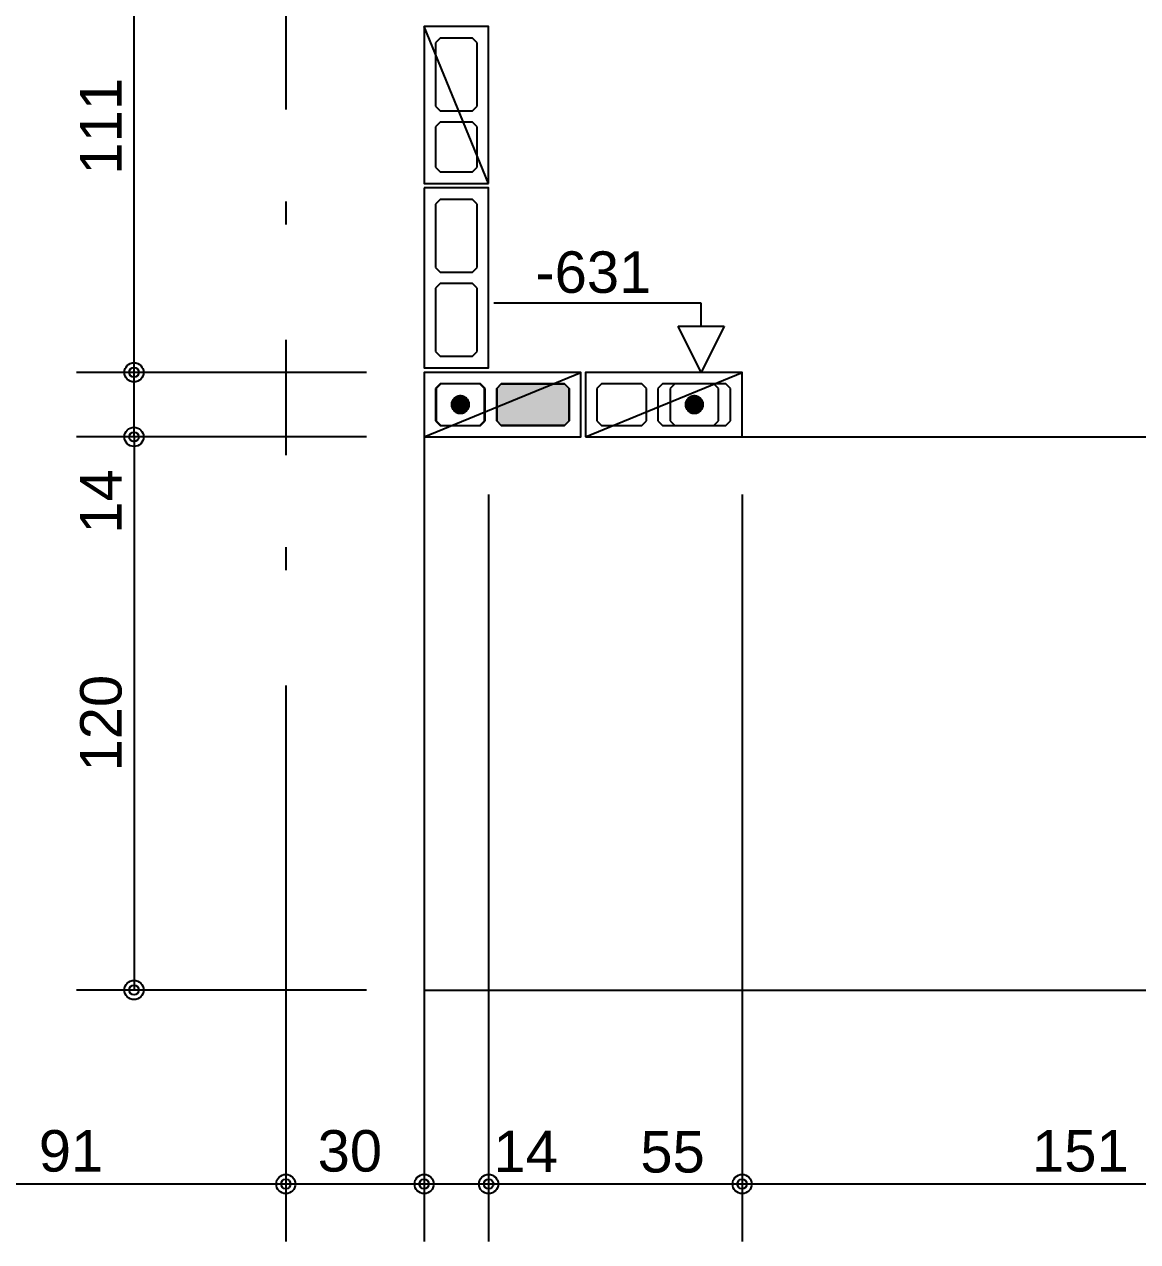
# Model space of a CAD drawing. Extents: x 0 to 119, y 0 to 84.
# Drawn here: x 22.5 to 27.33, y 37.03 to 42.31 of the extents above; entities that cross this region are included whole.
import ezdxf

# ---------------------------------------------------------------- set-up
doc = ezdxf.new("R2010")
doc.units = 0
doc.header["$MEASUREMENT"] = 0
doc.linetypes.add('ESTILO_TQS_0003', pattern=[1.5, 0.5, -0.4, 0.1, -0.5])
doc.linetypes.add('ESTILO_TQS_0005', pattern=[0.4, 0.3, -0.1])
for name, color, linetype in [('17', 90, 'CONTINUOUS'), ('18', 6, 'CONTINUOUS'), ('20', 1, 'CONTINUOUS'), ('27', 250, 'CONTINUOUS'), ('3', 7, 'CONTINUOUS'), ('35', 255, 'CONTINUOUS'), ('9', 8, 'CONTINUOUS')]:
    doc.layers.add(name, color=color, linetype=linetype)
doc.styles.add('TQS_ARIAL', font='arial.ttf')

msp = doc.modelspace()

# ---------------------------------------------------------------- linework, layer by layer
at = {"layer": '17', "color": 90, "linetype": 'Continuous'}
for p, q in [((24.30275, 40.75055), (24.28275, 40.73055)), ((24.28275, 40.73055), (24.28275, 40.59055)), ((24.47275, 40.75055), (24.30275, 40.75055)), ((24.49275, 40.73055), (24.47275, 40.75055)), ((24.49275, 40.59055), (24.49275, 40.73055)), ((25.31775, 40.75055), (25.29775, 40.73055)), ((25.29775, 40.73055), (25.29775, 40.59055)), ((25.48775, 40.75055), (25.31775, 40.75055)), ((25.50775, 40.73055), (25.48775, 40.75055)), ((25.50775, 40.59055), (25.50775, 40.73055)), ((24.28275, 40.59055), (24.30275, 40.57055)), ((24.30275, 40.57055), (24.47275, 40.57055)), ((24.47275, 40.57055), (24.49275, 40.59055)), ((25.29775, 40.59055), (25.31775, 40.57055)), ((25.31775, 40.57055), (25.48775, 40.57055)), ((25.48775, 40.57055), (25.50775, 40.59055))]:
    msp.add_line(p, q, dxfattribs=at)
for points in [[(24.38835, 40.66055), (24.388347, 40.660489), (24.388338, 40.660429), (24.388322, 40.66037), (24.388301, 40.660313), (24.388275, 40.660259), (24.388242, 40.660207), (24.388205, 40.660159), (24.388163, 40.660115), (24.388117, 40.660076), (24.388067, 40.660041), (24.388014, 40.660011), (24.387958, 40.659987), (24.3879, 40.659969), (24.387841, 40.659957), (24.38778, 40.659951), (24.38772, 40.659951), (24.387659, 40.659957), (24.3876, 40.659969), (24.387542, 40.659987), (24.387486, 40.660011), (24.387433, 40.660041), (24.387383, 40.660076), (24.387337, 40.660115), (24.387295, 40.660159), (24.387258, 40.660207), (24.387225, 40.660259), (24.387199, 40.660313), (24.387178, 40.66037), (24.387162, 40.660429), (24.387153, 40.660489), (24.38715, 40.66055), (24.42555, 40.66055), (24.425356, 40.664374), (24.424776, 40.668159), (24.423816, 40.671866), (24.422487, 40.675457), (24.4208, 40.678894), (24.418775, 40.682144), (24.416431, 40.685172), (24.413793, 40.687947), (24.410888, 40.690441), (24.407745, 40.692629), (24.404397, 40.694487), (24.400878, 40.695997), (24.397225, 40.697143), (24.393474, 40.697914), (24.389665, 40.698301), (24.385835, 40.698301), (24.382026, 40.697914), (24.378275, 40.697143), (24.374622, 40.695997), (24.371103, 40.694487), (24.367755, 40.692629), (24.364612, 40.690441), (24.361707, 40.687947), (24.359069, 40.685172), (24.356725, 40.682144), (24.3547, 40.678894), (24.353013, 40.675457), (24.351684, 40.671866), (24.350724, 40.668159), (24.350144, 40.664374), (24.34995, 40.66055), (24.38835, 40.66055)], [(25.40335, 40.66055), (25.403347, 40.660489), (25.403338, 40.660429), (25.403322, 40.66037), (25.403301, 40.660313), (25.403275, 40.660259), (25.403242, 40.660207), (25.403205, 40.660159), (25.403163, 40.660115), (25.403117, 40.660076), (25.403067, 40.660041), (25.403014, 40.660011), (25.402958, 40.659987), (25.4029, 40.659969), (25.402841, 40.659957), (25.40278, 40.659951), (25.40272, 40.659951), (25.402659, 40.659957), (25.4026, 40.659969), (25.402542, 40.659987), (25.402486, 40.660011), (25.402433, 40.660041), (25.402383, 40.660076), (25.402337, 40.660115), (25.402295, 40.660159), (25.402258, 40.660207), (25.402225, 40.660259), (25.402199, 40.660313), (25.402178, 40.66037), (25.402162, 40.660429), (25.402153, 40.660489), (25.40215, 40.66055), (25.44055, 40.66055), (25.440356, 40.664374), (25.439776, 40.668159), (25.438816, 40.671866), (25.437487, 40.675457), (25.4358, 40.678894), (25.433775, 40.682144), (25.431431, 40.685172), (25.428793, 40.687947), (25.425888, 40.690441), (25.422745, 40.692629), (25.419397, 40.694487), (25.415878, 40.695997), (25.412225, 40.697143), (25.408474, 40.697914), (25.404665, 40.698301), (25.400835, 40.698301), (25.397026, 40.697914), (25.393275, 40.697143), (25.389622, 40.695997), (25.386103, 40.694487), (25.382755, 40.692629), (25.379612, 40.690441), (25.376707, 40.687947), (25.374069, 40.685172), (25.371725, 40.682144), (25.3697, 40.678894), (25.368013, 40.675457), (25.366684, 40.671866), (25.365724, 40.668159), (25.365144, 40.664374), (25.36495, 40.66055), (25.40335, 40.66055)], [(24.38715, 40.66055), (24.387153, 40.660611), (24.387162, 40.660671), (24.387178, 40.66073), (24.387199, 40.660787), (24.387225, 40.660841), (24.387258, 40.660893), (24.387295, 40.660941), (24.387337, 40.660985), (24.387383, 40.661024), (24.387433, 40.661059), (24.387486, 40.661089), (24.387542, 40.661113), (24.3876, 40.661131), (24.387659, 40.661143), (24.38772, 40.661149), (24.38778, 40.661149), (24.387841, 40.661143), (24.3879, 40.661131), (24.387958, 40.661113), (24.388014, 40.661089), (24.388067, 40.661059), (24.388117, 40.661024), (24.388163, 40.660985), (24.388205, 40.660941), (24.388242, 40.660893), (24.388275, 40.660841), (24.388301, 40.660787), (24.388322, 40.66073), (24.388338, 40.660671), (24.388347, 40.660611), (24.38835, 40.66055), (24.34995, 40.66055), (24.350144, 40.656726), (24.350724, 40.652941), (24.351684, 40.649234), (24.353013, 40.645643), (24.3547, 40.642206), (24.356725, 40.638956), (24.359069, 40.635928), (24.361707, 40.633153), (24.364612, 40.630659), (24.367755, 40.628471), (24.371103, 40.626613), (24.374622, 40.625103), (24.378275, 40.623957), (24.382026, 40.623186), (24.385835, 40.622799), (24.389665, 40.622799), (24.393474, 40.623186), (24.397225, 40.623957), (24.400878, 40.625103), (24.404397, 40.626613), (24.407745, 40.628471), (24.410888, 40.630659), (24.413793, 40.633153), (24.416431, 40.635928), (24.418775, 40.638956), (24.4208, 40.642206), (24.422487, 40.645643), (24.423816, 40.649234), (24.424776, 40.652941), (24.425356, 40.656726), (24.42555, 40.66055), (24.38715, 40.66055)], [(25.40215, 40.66055), (25.402153, 40.660611), (25.402162, 40.660671), (25.402178, 40.66073), (25.402199, 40.660787), (25.402225, 40.660841), (25.402258, 40.660893), (25.402295, 40.660941), (25.402337, 40.660985), (25.402383, 40.661024), (25.402433, 40.661059), (25.402486, 40.661089), (25.402542, 40.661113), (25.4026, 40.661131), (25.402659, 40.661143), (25.40272, 40.661149), (25.40278, 40.661149), (25.402841, 40.661143), (25.4029, 40.661131), (25.402958, 40.661113), (25.403014, 40.661089), (25.403067, 40.661059), (25.403117, 40.661024), (25.403163, 40.660985), (25.403205, 40.660941), (25.403242, 40.660893), (25.403275, 40.660841), (25.403301, 40.660787), (25.403322, 40.66073), (25.403338, 40.660671), (25.403347, 40.660611), (25.40335, 40.66055), (25.36495, 40.66055), (25.365144, 40.656726), (25.365724, 40.652941), (25.366684, 40.649234), (25.368013, 40.645643), (25.3697, 40.642206), (25.371725, 40.638956), (25.374069, 40.635928), (25.376707, 40.633153), (25.379612, 40.630659), (25.382755, 40.628471), (25.386103, 40.626613), (25.389622, 40.625103), (25.393275, 40.623957), (25.397026, 40.623186), (25.400835, 40.622799), (25.404665, 40.622799), (25.408474, 40.623186), (25.412225, 40.623957), (25.415878, 40.625103), (25.419397, 40.626613), (25.422745, 40.628471), (25.425888, 40.630659), (25.428793, 40.633153), (25.431431, 40.635928), (25.433775, 40.638956), (25.4358, 40.642206), (25.437487, 40.645643), (25.438816, 40.649234), (25.439776, 40.652941), (25.440356, 40.656726), (25.44055, 40.66055), (25.40215, 40.66055)]]:
    msp.add_lwpolyline(points, dxfattribs=at)
for centre in [(24.38775, 40.66055), (25.40275, 40.66055)]:
    msp.add_circle(centre, 0.0372, dxfattribs=at)
for points in [[(24.38835, 40.66055), (24.351684, 40.671866), (24.350724, 40.668159)], [(24.38835, 40.66055), (24.353013, 40.675457), (24.351684, 40.671866)], [(24.38835, 40.66055), (24.3547, 40.678894), (24.353013, 40.675457)], [(24.38835, 40.66055), (24.356725, 40.682144), (24.3547, 40.678894)], [(24.38835, 40.66055), (24.359069, 40.685172), (24.356725, 40.682144)], [(24.38835, 40.66055), (24.361707, 40.687947), (24.359069, 40.685172)], [(24.38835, 40.66055), (24.364612, 40.690441), (24.361707, 40.687947)], [(24.38835, 40.66055), (24.367755, 40.692629), (24.364612, 40.690441)], [(24.38835, 40.66055), (24.371103, 40.694487), (24.367755, 40.692629)], [(24.38835, 40.66055), (24.374622, 40.695997), (24.371103, 40.694487)], [(24.38835, 40.66055), (24.378275, 40.697143), (24.374622, 40.695997)], [(24.38835, 40.66055), (24.382026, 40.697914), (24.378275, 40.697143)], [(24.38835, 40.66055), (24.385835, 40.698301), (24.382026, 40.697914)], [(24.38835, 40.66055), (24.389665, 40.698301), (24.385835, 40.698301)], [(24.42555, 40.66055), (24.389665, 40.698301), (24.38835, 40.66055)], [(24.42555, 40.66055), (24.393474, 40.697914), (24.389665, 40.698301)], [(24.42555, 40.66055), (24.397225, 40.697143), (24.393474, 40.697914)], [(24.42555, 40.66055), (24.400878, 40.695997), (24.397225, 40.697143)], [(24.42555, 40.66055), (24.404397, 40.694487), (24.400878, 40.695997)], [(24.42555, 40.66055), (24.407745, 40.692629), (24.404397, 40.694487)], [(24.42555, 40.66055), (24.410888, 40.690441), (24.407745, 40.692629)], [(24.42555, 40.66055), (24.413793, 40.687947), (24.410888, 40.690441)], [(24.42555, 40.66055), (24.416431, 40.685172), (24.413793, 40.687947)], [(24.42555, 40.66055), (24.418775, 40.682144), (24.416431, 40.685172)], [(24.42555, 40.66055), (24.4208, 40.678894), (24.418775, 40.682144)], [(24.42555, 40.66055), (24.422487, 40.675457), (24.4208, 40.678894)], [(24.42555, 40.66055), (24.423816, 40.671866), (24.422487, 40.675457)], [(24.42555, 40.66055), (24.424776, 40.668159), (24.423816, 40.671866)], [(25.40335, 40.66055), (25.366684, 40.671866), (25.365724, 40.668159)], [(25.40335, 40.66055), (25.368013, 40.675457), (25.366684, 40.671866)], [(25.40335, 40.66055), (25.3697, 40.678894), (25.368013, 40.675457)], [(25.40335, 40.66055), (25.371725, 40.682144), (25.3697, 40.678894)], [(25.40335, 40.66055), (25.374069, 40.685172), (25.371725, 40.682144)], [(25.40335, 40.66055), (25.376707, 40.687947), (25.374069, 40.685172)], [(25.40335, 40.66055), (25.379612, 40.690441), (25.376707, 40.687947)], [(25.40335, 40.66055), (25.382755, 40.692629), (25.379612, 40.690441)], [(25.40335, 40.66055), (25.386103, 40.694487), (25.382755, 40.692629)], [(25.40335, 40.66055), (25.389622, 40.695997), (25.386103, 40.694487)], [(25.40335, 40.66055), (25.393275, 40.697143), (25.389622, 40.695997)], [(25.40335, 40.66055), (25.397026, 40.697914), (25.393275, 40.697143)], [(25.40335, 40.66055), (25.400835, 40.698301), (25.397026, 40.697914)], [(25.40335, 40.66055), (25.404665, 40.698301), (25.400835, 40.698301)], [(25.44055, 40.66055), (25.404665, 40.698301), (25.40335, 40.66055)], [(25.44055, 40.66055), (25.408474, 40.697914), (25.404665, 40.698301)], [(25.44055, 40.66055), (25.412225, 40.697143), (25.408474, 40.697914)], [(25.44055, 40.66055), (25.415878, 40.695997), (25.412225, 40.697143)], [(25.44055, 40.66055), (25.419397, 40.694487), (25.415878, 40.695997)], [(25.44055, 40.66055), (25.422745, 40.692629), (25.419397, 40.694487)], [(25.44055, 40.66055), (25.425888, 40.690441), (25.422745, 40.692629)], [(25.44055, 40.66055), (25.428793, 40.687947), (25.425888, 40.690441)], [(25.44055, 40.66055), (25.431431, 40.685172), (25.428793, 40.687947)], [(25.44055, 40.66055), (25.433775, 40.682144), (25.431431, 40.685172)], [(25.44055, 40.66055), (25.4358, 40.678894), (25.433775, 40.682144)], [(25.44055, 40.66055), (25.437487, 40.675457), (25.4358, 40.678894)], [(25.44055, 40.66055), (25.438816, 40.671866), (25.437487, 40.675457)], [(25.44055, 40.66055), (25.439776, 40.668159), (25.438816, 40.671866)], [(24.38835, 40.66055), (24.350144, 40.664374), (24.34995, 40.66055)], [(24.38715, 40.66055), (24.34995, 40.66055), (24.350144, 40.656726)], [(24.38835, 40.66055), (24.350724, 40.668159), (24.350144, 40.664374)], [(24.38715, 40.66055), (24.350144, 40.656726), (24.350724, 40.652941)], [(24.38715, 40.66055), (24.350724, 40.652941), (24.351684, 40.649234)], [(24.38715, 40.66055), (24.351684, 40.649234), (24.353013, 40.645643)], [(24.38715, 40.66055), (24.353013, 40.645643), (24.3547, 40.642206)], [(24.38715, 40.66055), (24.3547, 40.642206), (24.356725, 40.638956)], [(24.38715, 40.66055), (24.356725, 40.638956), (24.359069, 40.635928)], [(24.38715, 40.66055), (24.359069, 40.635928), (24.361707, 40.633153)], [(24.38715, 40.66055), (24.361707, 40.633153), (24.364612, 40.630659)], [(24.38715, 40.66055), (24.364612, 40.630659), (24.367755, 40.628471)], [(24.38715, 40.66055), (24.367755, 40.628471), (24.371103, 40.626613)], [(24.38715, 40.66055), (24.371103, 40.626613), (24.374622, 40.625103)], [(24.38715, 40.66055), (24.374622, 40.625103), (24.378275, 40.623957)], [(24.38715, 40.66055), (24.378275, 40.623957), (24.382026, 40.623186)], [(24.38715, 40.66055), (24.382026, 40.623186), (24.385835, 40.622799)], [(24.38715, 40.66055), (24.385835, 40.622799), (24.389665, 40.622799)], [(24.387383, 40.661024), (24.387178, 40.66073), (24.38715, 40.66055)], [(24.387383, 40.661024), (24.38715, 40.66055), (24.38715, 40.66055)], [(24.387383, 40.661024), (24.38715, 40.66055), (24.38715, 40.66055)], [(24.387383, 40.661024), (24.38715, 40.66055), (24.38715, 40.66055)], [(24.387383, 40.661024), (24.38715, 40.66055), (24.38715, 40.66055)], [(24.387383, 40.661024), (24.38715, 40.66055), (24.38715, 40.66055)], [(24.387383, 40.661024), (24.38715, 40.66055), (24.38715, 40.66055)], [(24.387383, 40.661024), (24.38715, 40.66055), (24.38715, 40.66055)], [(24.387383, 40.661024), (24.38715, 40.66055), (24.38715, 40.66055)], [(24.387383, 40.661024), (24.38715, 40.66055), (24.38715, 40.66055)], [(24.387383, 40.661024), (24.38715, 40.66055), (24.38715, 40.66055)], [(24.387383, 40.661024), (24.38715, 40.66055), (24.38715, 40.66055)], [(24.387383, 40.661024), (24.38715, 40.66055), (24.38715, 40.66055)], [(24.387383, 40.661024), (24.38715, 40.66055), (24.38715, 40.66055)], [(24.387383, 40.661024), (24.38715, 40.66055), (24.38715, 40.66055)], [(24.387383, 40.661024), (24.38715, 40.66055), (24.38715, 40.66055)], [(24.387383, 40.661024), (24.38715, 40.66055), (24.38715, 40.66055)], [(24.387383, 40.661024), (24.38715, 40.66055), (24.38715, 40.66055)], [(24.387383, 40.661024), (24.38715, 40.66055), (24.38715, 40.66055)], [(24.387383, 40.661024), (24.38715, 40.66055), (24.38715, 40.66055)], [(24.387383, 40.661024), (24.38715, 40.66055), (24.38715, 40.66055)], [(24.387383, 40.661024), (24.38715, 40.66055), (24.38715, 40.66055)], [(24.387383, 40.661024), (24.38715, 40.66055), (24.38715, 40.66055)], [(24.38715, 40.66055), (24.389665, 40.622799), (24.42555, 40.66055)], [(24.387383, 40.661024), (24.387225, 40.660841), (24.387178, 40.66073)], [(24.387383, 40.661024), (24.387258, 40.660893), (24.387225, 40.660841)], [(24.387383, 40.661024), (24.387295, 40.660941), (24.387258, 40.660893)], [(24.387383, 40.661024), (24.387337, 40.660985), (24.387295, 40.660941)], [(24.387383, 40.661024), (24.387383, 40.661024), (24.387337, 40.660985)], [(24.387383, 40.661024), (24.387337, 40.660985), (24.387337, 40.660985)], [(24.387383, 40.661024), (24.387383, 40.661024), (24.387383, 40.661024)], [(24.38835, 40.66055), (24.388117, 40.660076), (24.388117, 40.660076)], [(24.38835, 40.66055), (24.388117, 40.660076), (24.388117, 40.660076)], [(24.38835, 40.66055), (24.388117, 40.660076), (24.388163, 40.660115)], [(24.38835, 40.66055), (24.388163, 40.660115), (24.388163, 40.660115)], [(24.38835, 40.66055), (24.388163, 40.660115), (24.388205, 40.660159)], [(24.38835, 40.66055), (24.388205, 40.660159), (24.388242, 40.660207)], [(24.38835, 40.66055), (24.388242, 40.660207), (24.388275, 40.660259)], [(24.38835, 40.66055), (24.388275, 40.660259), (24.388322, 40.66037)], [(24.38835, 40.66055), (24.388322, 40.66037), (24.38835, 40.66055)], [(24.38835, 40.66055), (24.38835, 40.66055), (24.38835, 40.66055)], [(24.38835, 40.66055), (24.38835, 40.66055), (24.38835, 40.66055)], [(24.38835, 40.66055), (24.38835, 40.66055), (24.38835, 40.66055)], [(24.38835, 40.66055), (24.38835, 40.66055), (24.38835, 40.66055)], [(24.38835, 40.66055), (24.38835, 40.66055), (24.38835, 40.66055)], [(24.38835, 40.66055), (24.38835, 40.66055), (24.38835, 40.66055)], [(24.38835, 40.66055), (24.38835, 40.66055), (24.38835, 40.66055)], [(24.38835, 40.66055), (24.38835, 40.66055), (24.38835, 40.66055)], [(24.38835, 40.66055), (24.38835, 40.66055), (24.38835, 40.66055)], [(24.38835, 40.66055), (24.38835, 40.66055), (24.38835, 40.66055)], [(24.38835, 40.66055), (24.38835, 40.66055), (24.38835, 40.66055)], [(24.38835, 40.66055), (24.38835, 40.66055), (24.38835, 40.66055)], [(24.38835, 40.66055), (24.38835, 40.66055), (24.38835, 40.66055)], [(24.38835, 40.66055), (24.38835, 40.66055), (24.38835, 40.66055)], [(24.38835, 40.66055), (24.38835, 40.66055), (24.38835, 40.66055)], [(24.38835, 40.66055), (24.38835, 40.66055), (24.38835, 40.66055)], [(24.38835, 40.66055), (24.38835, 40.66055), (24.38835, 40.66055)], [(24.38835, 40.66055), (24.38835, 40.66055), (24.38835, 40.66055)], [(24.38835, 40.66055), (24.38835, 40.66055), (24.38835, 40.66055)], [(24.38835, 40.66055), (24.38835, 40.66055), (24.38835, 40.66055)], [(24.38835, 40.66055), (24.38835, 40.66055), (24.38835, 40.66055)], [(24.42555, 40.66055), (24.389665, 40.622799), (24.393474, 40.623186)], [(24.42555, 40.66055), (24.393474, 40.623186), (24.397225, 40.623957)], [(24.42555, 40.66055), (24.397225, 40.623957), (24.400878, 40.625103)], [(24.42555, 40.66055), (24.400878, 40.625103), (24.404397, 40.626613)], [(24.42555, 40.66055), (24.404397, 40.626613), (24.407745, 40.628471)], [(24.42555, 40.66055), (24.407745, 40.628471), (24.410888, 40.630659)], [(24.42555, 40.66055), (24.410888, 40.630659), (24.413793, 40.633153)], [(24.42555, 40.66055), (24.413793, 40.633153), (24.416431, 40.635928)], [(24.42555, 40.66055), (24.416431, 40.635928), (24.418775, 40.638956)], [(24.42555, 40.66055), (24.418775, 40.638956), (24.4208, 40.642206)], [(24.42555, 40.66055), (24.4208, 40.642206), (24.422487, 40.645643)], [(24.42555, 40.66055), (24.422487, 40.645643), (24.423816, 40.649234)], [(24.42555, 40.66055), (24.423816, 40.649234), (24.424776, 40.652941)], [(24.42555, 40.66055), (24.425356, 40.664374), (24.424776, 40.668159)], [(24.42555, 40.66055), (24.424776, 40.652941), (24.425356, 40.656726)], [(25.40335, 40.66055), (25.365144, 40.664374), (25.36495, 40.66055)], [(25.40215, 40.66055), (25.36495, 40.66055), (25.365144, 40.656726)], [(25.40335, 40.66055), (25.365724, 40.668159), (25.365144, 40.664374)], [(25.40215, 40.66055), (25.365144, 40.656726), (25.365724, 40.652941)], [(25.40215, 40.66055), (25.365724, 40.652941), (25.366684, 40.649234)], [(25.40215, 40.66055), (25.366684, 40.649234), (25.368013, 40.645643)], [(25.40215, 40.66055), (25.368013, 40.645643), (25.3697, 40.642206)], [(25.40215, 40.66055), (25.3697, 40.642206), (25.371725, 40.638956)], [(25.40215, 40.66055), (25.371725, 40.638956), (25.374069, 40.635928)], [(25.40215, 40.66055), (25.374069, 40.635928), (25.376707, 40.633153)], [(25.40215, 40.66055), (25.376707, 40.633153), (25.379612, 40.630659)], [(25.40215, 40.66055), (25.379612, 40.630659), (25.382755, 40.628471)], [(25.40215, 40.66055), (25.382755, 40.628471), (25.386103, 40.626613)], [(25.40215, 40.66055), (25.386103, 40.626613), (25.389622, 40.625103)], [(25.40215, 40.66055), (25.389622, 40.625103), (25.393275, 40.623957)], [(25.40215, 40.66055), (25.393275, 40.623957), (25.397026, 40.623186)], [(25.40215, 40.66055), (25.397026, 40.623186), (25.400835, 40.622799)], [(25.40215, 40.66055), (25.400835, 40.622799), (25.404665, 40.622799)], [(25.402383, 40.661024), (25.402178, 40.66073), (25.40215, 40.66055)], [(25.402383, 40.661024), (25.40215, 40.66055), (25.40215, 40.66055)], [(25.402383, 40.661024), (25.40215, 40.66055), (25.40215, 40.66055)], [(25.402383, 40.661024), (25.40215, 40.66055), (25.40215, 40.66055)], [(25.402383, 40.661024), (25.40215, 40.66055), (25.40215, 40.66055)], [(25.402383, 40.661024), (25.40215, 40.66055), (25.40215, 40.66055)], [(25.402383, 40.661024), (25.40215, 40.66055), (25.40215, 40.66055)], [(25.402383, 40.661024), (25.40215, 40.66055), (25.40215, 40.66055)], [(25.402383, 40.661024), (25.40215, 40.66055), (25.40215, 40.66055)], [(25.402383, 40.661024), (25.40215, 40.66055), (25.40215, 40.66055)], [(25.402383, 40.661024), (25.40215, 40.66055), (25.40215, 40.66055)], [(25.402383, 40.661024), (25.40215, 40.66055), (25.40215, 40.66055)], [(25.402383, 40.661024), (25.40215, 40.66055), (25.40215, 40.66055)], [(25.402383, 40.661024), (25.40215, 40.66055), (25.40215, 40.66055)], [(25.402383, 40.661024), (25.40215, 40.66055), (25.40215, 40.66055)], [(25.402383, 40.661024), (25.40215, 40.66055), (25.40215, 40.66055)], [(25.402383, 40.661024), (25.40215, 40.66055), (25.40215, 40.66055)], [(25.402383, 40.661024), (25.40215, 40.66055), (25.40215, 40.66055)], [(25.402383, 40.661024), (25.40215, 40.66055), (25.40215, 40.66055)], [(25.402383, 40.661024), (25.40215, 40.66055), (25.40215, 40.66055)], [(25.402383, 40.661024), (25.40215, 40.66055), (25.40215, 40.66055)], [(25.402383, 40.661024), (25.40215, 40.66055), (25.40215, 40.66055)], [(25.402383, 40.661024), (25.40215, 40.66055), (25.40215, 40.66055)], [(25.40215, 40.66055), (25.404665, 40.622799), (25.44055, 40.66055)], [(25.402383, 40.661024), (25.402225, 40.660841), (25.402178, 40.66073)], [(25.402383, 40.661024), (25.402258, 40.660893), (25.402225, 40.660841)], [(25.402383, 40.661024), (25.402295, 40.660941), (25.402258, 40.660893)], [(25.402383, 40.661024), (25.402337, 40.660985), (25.402295, 40.660941)], [(25.402383, 40.661024), (25.402383, 40.661024), (25.402337, 40.660985)], [(25.402383, 40.661024), (25.402337, 40.660985), (25.402337, 40.660985)], [(25.402383, 40.661024), (25.402383, 40.661024), (25.402383, 40.661024)], [(25.40335, 40.66055), (25.403117, 40.660076), (25.403117, 40.660076)], [(25.40335, 40.66055), (25.403117, 40.660076), (25.403117, 40.660076)], [(25.40335, 40.66055), (25.403117, 40.660076), (25.403163, 40.660115)], [(25.40335, 40.66055), (25.403163, 40.660115), (25.403163, 40.660115)], [(25.40335, 40.66055), (25.403163, 40.660115), (25.403205, 40.660159)], [(25.40335, 40.66055), (25.403205, 40.660159), (25.403242, 40.660207)], [(25.40335, 40.66055), (25.403242, 40.660207), (25.403275, 40.660259)], [(25.40335, 40.66055), (25.403275, 40.660259), (25.403322, 40.66037)], [(25.40335, 40.66055), (25.403322, 40.66037), (25.40335, 40.66055)], [(25.40335, 40.66055), (25.40335, 40.66055), (25.40335, 40.66055)], [(25.40335, 40.66055), (25.40335, 40.66055), (25.40335, 40.66055)], [(25.40335, 40.66055), (25.40335, 40.66055), (25.40335, 40.66055)], [(25.40335, 40.66055), (25.40335, 40.66055), (25.40335, 40.66055)], [(25.40335, 40.66055), (25.40335, 40.66055), (25.40335, 40.66055)], [(25.40335, 40.66055), (25.40335, 40.66055), (25.40335, 40.66055)], [(25.40335, 40.66055), (25.40335, 40.66055), (25.40335, 40.66055)], [(25.40335, 40.66055), (25.40335, 40.66055), (25.40335, 40.66055)], [(25.40335, 40.66055), (25.40335, 40.66055), (25.40335, 40.66055)], [(25.40335, 40.66055), (25.40335, 40.66055), (25.40335, 40.66055)], [(25.40335, 40.66055), (25.40335, 40.66055), (25.40335, 40.66055)], [(25.40335, 40.66055), (25.40335, 40.66055), (25.40335, 40.66055)], [(25.40335, 40.66055), (25.40335, 40.66055), (25.40335, 40.66055)], [(25.40335, 40.66055), (25.40335, 40.66055), (25.40335, 40.66055)], [(25.40335, 40.66055), (25.40335, 40.66055), (25.40335, 40.66055)], [(25.40335, 40.66055), (25.40335, 40.66055), (25.40335, 40.66055)], [(25.40335, 40.66055), (25.40335, 40.66055), (25.40335, 40.66055)], [(25.40335, 40.66055), (25.40335, 40.66055), (25.40335, 40.66055)], [(25.40335, 40.66055), (25.40335, 40.66055), (25.40335, 40.66055)], [(25.40335, 40.66055), (25.40335, 40.66055), (25.40335, 40.66055)], [(25.40335, 40.66055), (25.40335, 40.66055), (25.40335, 40.66055)], [(25.44055, 40.66055), (25.404665, 40.622799), (25.408474, 40.623186)], [(25.44055, 40.66055), (25.408474, 40.623186), (25.412225, 40.623957)], [(25.44055, 40.66055), (25.412225, 40.623957), (25.415878, 40.625103)], [(25.44055, 40.66055), (25.415878, 40.625103), (25.419397, 40.626613)], [(25.44055, 40.66055), (25.419397, 40.626613), (25.422745, 40.628471)], [(25.44055, 40.66055), (25.422745, 40.628471), (25.425888, 40.630659)], [(25.44055, 40.66055), (25.425888, 40.630659), (25.428793, 40.633153)], [(25.44055, 40.66055), (25.428793, 40.633153), (25.431431, 40.635928)], [(25.44055, 40.66055), (25.431431, 40.635928), (25.433775, 40.638956)], [(25.44055, 40.66055), (25.433775, 40.638956), (25.4358, 40.642206)], [(25.44055, 40.66055), (25.4358, 40.642206), (25.437487, 40.645643)], [(25.44055, 40.66055), (25.437487, 40.645643), (25.438816, 40.649234)], [(25.44055, 40.66055), (25.438816, 40.649234), (25.439776, 40.652941)], [(25.44055, 40.66055), (25.440356, 40.664374), (25.439776, 40.668159)], [(25.44055, 40.66055), (25.439776, 40.652941), (25.440356, 40.656726)]]:
    msp.add_solid(points, dxfattribs=at)
at = {"layer": '18', "color": 6, "linetype": 'ESTILO_TQS_0003'}
msp.add_line((23.63025, 72.441829), (23.63025, 37.42773), dxfattribs=at)
at = {"layer": '20', "color": 1, "linetype": 'Continuous'}
for p, q in [((25.433038, 41.10055), (24.533038, 41.10055)), ((25.433038, 41.00055), (25.433038, 41.10055)), ((25.433038, 40.80055), (25.333038, 41.00055)), ((25.333038, 41.00055), (25.533038, 41.00055)), ((25.533038, 41.00055), (25.433038, 40.80055))]:
    msp.add_line(p, q, dxfattribs=at)
at = {"layer": '27', "color": 250, "linetype": 'ESTILO_TQS_0005'}
for points in [[(24.440254, 41.935599), (24.460254, 41.955599), (24.460254, 42.230599), (24.440254, 42.250599), (24.300254, 42.250599), (24.280254, 42.230599), (24.280254, 41.955599), (24.300254, 41.935599), (24.440254, 41.935599)], [(24.440254, 41.670599), (24.460254, 41.690599), (24.460254, 41.865599), (24.440254, 41.885599), (24.300254, 41.885599), (24.280254, 41.865599), (24.280254, 41.690599), (24.300254, 41.670599), (24.440254, 41.670599)], [(24.30025, 41.55055), (24.28025, 41.53055), (24.28025, 41.25555), (24.30025, 41.23555), (24.44025, 41.23555), (24.46025, 41.25555), (24.46025, 41.53055), (24.44025, 41.55055), (24.30025, 41.55055)], [(24.30025, 41.18555), (24.28025, 41.16555), (24.28025, 40.89055), (24.30025, 40.87055), (24.44025, 40.87055), (24.46025, 40.89055), (24.46025, 41.16555), (24.44025, 41.18555), (24.30025, 41.18555)], [(24.28025, 40.59055), (24.30025, 40.57055), (24.47525, 40.57055), (24.49525, 40.59055), (24.49525, 40.73055), (24.47525, 40.75055), (24.30025, 40.75055), (24.28025, 40.73055), (24.28025, 40.59055)], [(24.54525, 40.59055), (24.56525, 40.57055), (24.84025, 40.57055), (24.86025, 40.59055), (24.86025, 40.73055), (24.84025, 40.75055), (24.56525, 40.75055), (24.54525, 40.73055), (24.54525, 40.59055)], [(24.98025, 40.59055), (25.00025, 40.57055), (25.17525, 40.57055), (25.19525, 40.59055), (25.19525, 40.73055), (25.17525, 40.75055), (25.00025, 40.75055), (24.98025, 40.73055), (24.98025, 40.59055)], [(25.24525, 40.59055), (25.26525, 40.57055), (25.54025, 40.57055), (25.56025, 40.59055), (25.56025, 40.73055), (25.54025, 40.75055), (25.26525, 40.75055), (25.24525, 40.73055), (25.24525, 40.59055)]]:
    msp.add_lwpolyline(points, dxfattribs=at)
at = {"layer": '3', "color": 7, "linetype": 'Continuous'}
for p, q in [((24.510254, 41.620599), (24.230254, 42.300599)), ((24.23025, 40.52055), (24.91025, 40.80055)), ((24.93025, 40.52055), (25.61025, 40.80055))]:
    msp.add_line(p, q, dxfattribs=at)
for points in [[(24.510254, 41.620599), (24.510254, 42.300599), (24.230254, 42.300599), (24.230254, 41.620599), (24.510254, 41.620599)], [(24.23025, 41.60055), (24.23025, 40.82055), (24.51025, 40.82055), (24.51025, 41.60055), (24.23025, 41.60055)], [(24.23025, 40.52055), (24.91025, 40.52055), (24.91025, 40.80055), (24.23025, 40.80055), (24.23025, 40.52055)], [(24.93025, 40.52055), (25.61025, 40.52055), (25.61025, 40.80055), (24.93025, 40.80055), (24.93025, 40.52055)], [(24.23025, 40.52055), (24.23025, 38.12055), (31.01025, 38.12055), (31.01025, 39.12055)], [(25.61025, 40.52055), (28.63025, 40.52055)]]:
    msp.add_lwpolyline(points, dxfattribs=at)
at = {"layer": '35', "color": 255, "linetype": 'Continuous'}
for p, q in [((22.971534, 40.80055), (22.971534, 43.020599)), ((23.98025, 40.80055), (22.721534, 40.80055)), ((23.98025, 40.80055), (22.721534, 40.80055)), ((22.971534, 40.52055), (22.971534, 40.80055)), ((24.23025, 40.80055), (24.23025, 40.80055)), ((24.23025, 40.80055), (24.23025, 40.80055)), ((23.98025, 40.52055), (22.721534, 40.52055)), ((23.98025, 40.52055), (22.721534, 40.52055)), ((22.971534, 40.52055), (22.971534, 38.12055)), ((24.23025, 40.52055), (24.23025, 40.52055)), ((24.23025, 40.52055), (24.23025, 40.52055)), ((24.23025, 40.52055), (24.23025, 40.52055)), ((24.23025, 40.52055), (24.23025, 40.52055)), ((24.51025, 40.52055), (24.51025, 40.52055)), ((24.51025, 40.52055), (24.51025, 40.52055)), ((25.61025, 40.52055), (25.61025, 40.52055)), ((25.61025, 40.52055), (25.61025, 40.52055)), ((24.23025, 40.27055), (24.23025, 37.028743)), ((24.23025, 40.27055), (24.23025, 37.028743)), ((24.51025, 40.27055), (24.51025, 37.028743)), ((24.51025, 40.27055), (24.51025, 37.028743)), ((25.61025, 40.27055), (25.61025, 37.028743)), ((25.61025, 40.27055), (25.61025, 37.028743)), ((23.63025, 39.39625), (23.63025, 39.39625)), ((23.63025, 39.39625), (23.63025, 39.39625)), ((23.63025, 39.14625), (23.63025, 37.028743)), ((23.63025, 39.14625), (23.63025, 37.028743)), ((23.98025, 38.12055), (22.721534, 38.12055)), ((24.23025, 38.12055), (24.23025, 38.12055)), ((23.63025, 37.278743), (21.81025, 37.278743)), ((24.23025, 37.278743), (23.63025, 37.278743)), ((24.51025, 37.278743), (24.23025, 37.278743)), ((25.61025, 37.278743), (24.51025, 37.278743)), ((28.63025, 37.278743), (25.61025, 37.278743))]:
    msp.add_line(p, q, dxfattribs=at)
for centre, radius in [((22.971534, 40.80055), 0.041625), ((22.971534, 40.80055), 0.041625), ((22.971534, 40.80055), 0.02075), ((22.971534, 40.80055), 0.02075), ((22.971534, 40.52055), 0.041625), ((22.971534, 40.52055), 0.041625), ((22.971534, 40.52055), 0.02075), ((22.971534, 40.52055), 0.02075), ((22.971534, 38.12055), 0.041625), ((22.971534, 38.12055), 0.02075), ((23.63025, 37.278743), 0.041625), ((23.63025, 37.278743), 0.041625), ((23.63025, 37.278743), 0.02075), ((23.63025, 37.278743), 0.02075), ((24.23025, 37.278743), 0.041625), ((24.23025, 37.278743), 0.041625), ((24.23025, 37.278743), 0.02075), ((24.23025, 37.278743), 0.02075), ((24.51025, 37.278743), 0.041625), ((24.51025, 37.278743), 0.041625), ((24.51025, 37.278743), 0.02075), ((24.51025, 37.278743), 0.02075), ((25.61025, 37.278743), 0.041625), ((25.61025, 37.278743), 0.041625), ((25.61025, 37.278743), 0.02075), ((25.61025, 37.278743), 0.02075)]:
    msp.add_circle(centre, radius, dxfattribs=at)
at = {"layer": '9', "color": 8, "linetype": 'Continuous'}
msp.add_lwpolyline([(24.86025, 40.59055), (24.84025, 40.57055), (24.56525, 40.57055), (24.54525, 40.59055), (24.54525, 40.73055), (24.56525, 40.75055), (24.84025, 40.75055), (24.86025, 40.73055), (24.86025, 40.59055)], dxfattribs=at)
for points in [[(24.86025, 40.59055), (24.54525, 40.73055), (24.56525, 40.75055)], [(24.86025, 40.59055), (24.54525, 40.59055), (24.54525, 40.73055)], [(24.86025, 40.59055), (24.56525, 40.75055), (24.84025, 40.75055)], [(24.86025, 40.59055), (24.84025, 40.75055), (24.86025, 40.73055)], [(24.86025, 40.59055), (24.86025, 40.73055), (24.86025, 40.59055)], [(24.86025, 40.59055), (24.56525, 40.57055), (24.54525, 40.59055)], [(24.86025, 40.59055), (24.84025, 40.57055), (24.56525, 40.57055)]]:
    msp.add_solid(points, dxfattribs=at)

# ---------------------------------------------------------------- texts
at = {"layer": '20', "color": 1, "linetype": 'ESTILO_TQS_0003', "style": 'TQS_ARIAL'}
msp.add_text('-631', height=0.18, dxfattribs=at).set_placement((24.713038, 41.14555))
at = {"layer": '35', "color": 255, "linetype": 'Continuous', "style": 'TQS_ARIAL'}
for s, p in [('111', (22.917534, 41.658574)), ('14', (22.917534, 40.10055)), ('120', (22.917534, 39.06855))]:
    msp.add_text(s, height=0.18, rotation=90, dxfattribs=at).set_placement(p)
for s, p in [('91', (22.55825, 37.332743)), ('30', (23.76825, 37.332743)), ('14', (24.531134, 37.330277)), ('55', (25.168624, 37.328608)), ('151', (26.86825, 37.332743))]:
    msp.add_text(s, height=0.18, dxfattribs=at).set_placement(p)

doc.saveas('drawing.dxf')
